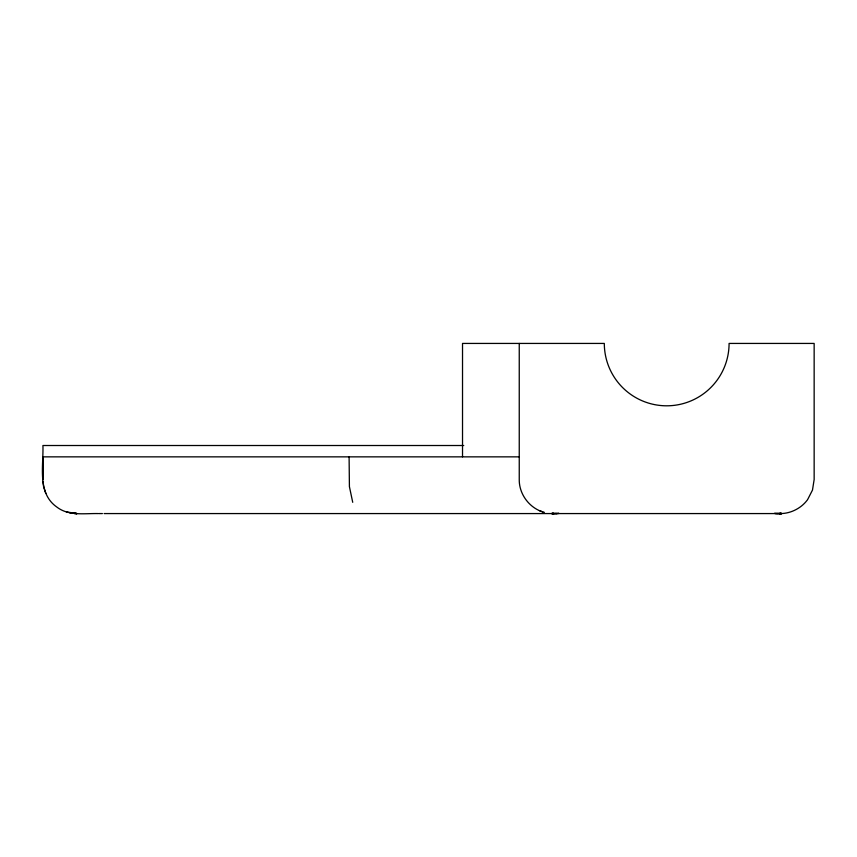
<?xml version="1.0" encoding="UTF-8"?>
<svg xmlns="http://www.w3.org/2000/svg" width="857" height="857" viewBox="0 0 857 857"><rect width="100%" height="100%" fill="white"/><g stroke="black" fill="none" stroke-linecap="round" stroke-linejoin="round"><path stroke-width="1.29" d="M463.744 445.511L42.925 445.511C43.653 465.887 36.926 493.204 56.873 507.076C68.614 516.193 84.457 513.289 98.105 513.568M43 456.856L42.85 479.545L43.043 456.856L519.246 456.856M807.648 499.545L812.49 490.054L814.15 479.545L814.15 343.432L729.082 343.432A62.39 62.39 0 0 1 666.692 405.811A62.39 62.39 0 0 1 604.314 343.432L462.523 343.432L462.523 456.856M807.315 500.006C801.209 508.255 790.625 513.686 780.127 513.568L104.104 513.568M556.996 513.568L558.935 513.386L551.608 513.525L556.996 513.568L556.386 513.525M775.435 513.568L781.777 513.525L774.449 513.386L775.564 513.525M776.388 513.568L777.01 513.525M777.288 513.568L778.349 513.525M781.22 513.525L779.367 513.568L780.502 513.525M779.784 513.568L781.477 513.525L778.799 513.568M779.367 513.568L780.888 513.525M780.031 513.568L781.67 513.525M98.641 513.568L102.401 513.568M552.176 513.525L554.029 513.568L552.894 513.525M554.597 513.568L551.908 513.525L553.611 513.568M551.726 513.525L553.354 513.568M552.497 513.525L554.029 513.568M555.047 513.525L556.107 513.568M74.098 513.45L77.076 513.568L66.364 511.908M74.195 513.45L76.873 513.568L69.803 512.829M519.246 343.432L519.246 479.545C519.042 494.5 529.872 508.662 544.366 512.368M539.428 510.633L542.749 511.908M45.796 493.386L43.589 486.615L42.957 481.42M352.72 502.309L349.41 486.615L349.099 456.856"/></g></svg>
